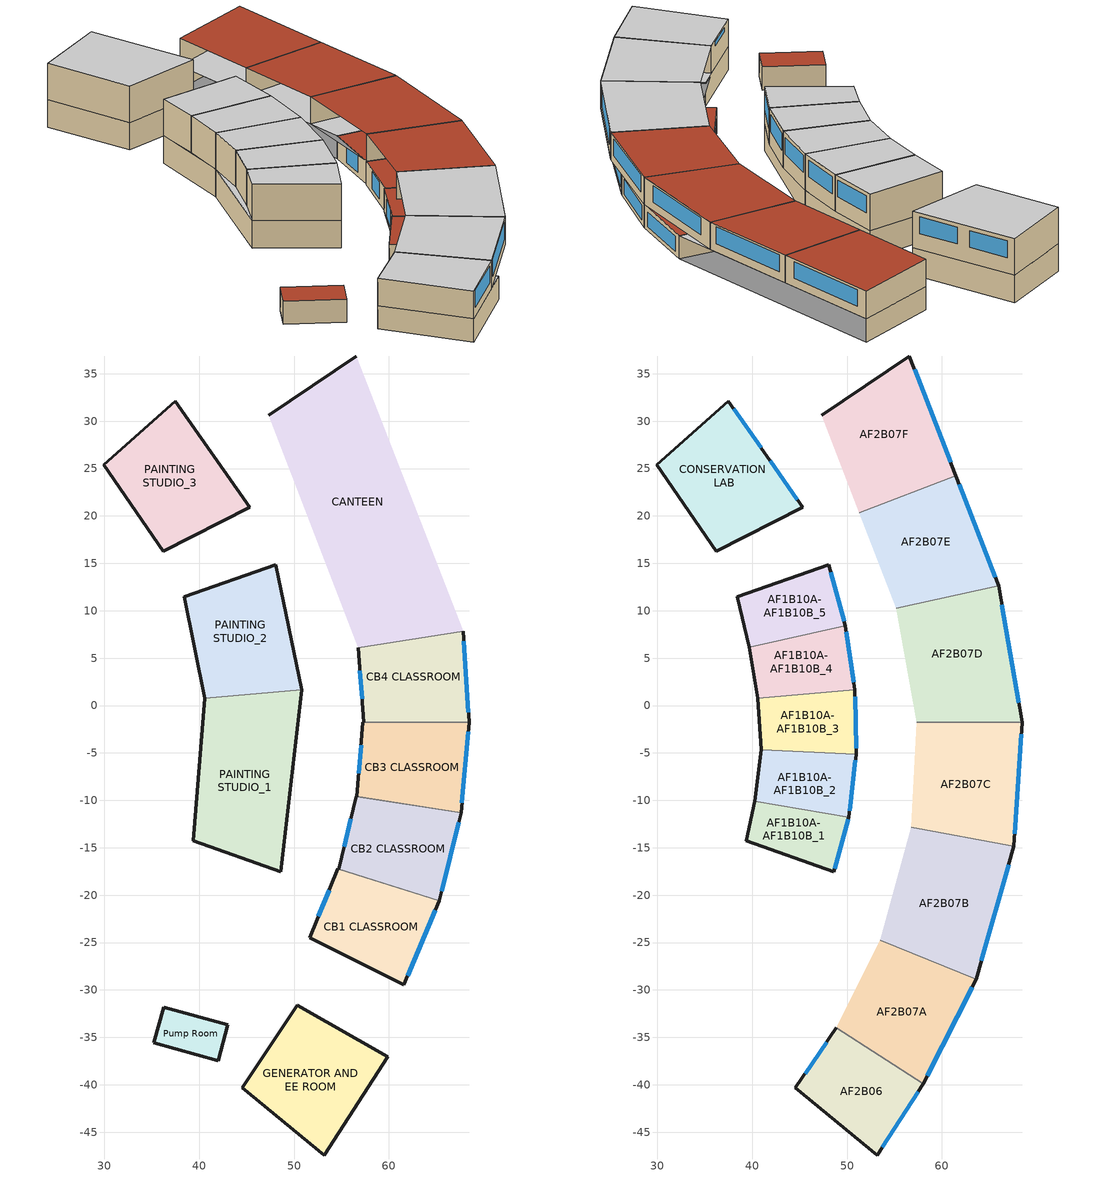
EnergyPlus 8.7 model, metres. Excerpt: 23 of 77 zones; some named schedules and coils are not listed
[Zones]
PAINTING STUDIO_1
 floor adiabatic (SAFAD_ConcreteFloor): 50.84,1.66 48.62,-17.53 39.4,-14.27 40.57,0.76 z0
 wall outside (SAFAD_ConcreteWall): 40.57,0.76 39.4,-14.27 48.62,-17.53 50.84,1.66 z0:3.27
 wall adiabatic (SAFAD_PlyboardWall): 50.84,1.66 40.57,0.76 z0:3.27
 ceiling adiabatic (SAFAD_ConcreteRoof): 40.57,0.76 39.4,-14.27 48.62,-17.53 50.84,1.66 z3.27
PAINTING STUDIO_2
 floor adiabatic (SAFAD_ConcreteFloor): 48.08,14.84 50.84,1.66 40.57,0.76 38.43,11.48 z0
 wall outside (SAFAD_ConcreteWall): 50.84,1.66 48.08,14.84 38.43,11.48 40.57,0.76 z0:3.27
 wall adiabatic (SAFAD_PlyboardWall): 40.57,0.76 50.84,1.66 z0:3.27
 ceiling adiabatic (SAFAD_ConcreteRoof): 38.43,11.48 40.57,0.76 50.84,1.66 48.08,14.84 z3.27
PAINTING STUDIO_3
 floor adiabatic (SAFAD_ConcreteFloor): 37.5,32.12 45.33,20.9 36.22,16.3 29.95,25.38 z0
 wall outside (SAFAD_ConcreteWall): 45.33,20.9 37.5,32.12 29.95,25.38 36.22,16.3 45.33,20.9 z0:3.27
 ceiling adiabatic (SAFAD_ConcreteRoof): 29.95,25.38 36.22,16.3 45.33,20.9 37.5,32.12 z3.27
CANTEEN
 floor adiabatic (SAFAD_ConcreteFloor): 56.58,36.87 67.85,7.83 56.78,6.12 47.34,30.62 z0
 wall outside (SAFAD_ConcreteWall): 56.58,36.87 47.34,30.62 z0:2.76
 wall adiabatic (SAFAD_PlyboardWall): 56.78,6.12 67.85,7.83 z0:2.76
 ceiling adiabatic (SAFAD_ConcreteRoof): 47.34,30.62 56.78,6.12 67.85,7.83 56.58,36.87 z2.76
GENERATOR AND EE ROOM
 floor adiabatic (SAFAD_ConcreteFloor): 59.88,-37.03 53.17,-47.41 44.56,-40.34 50.35,-31.6 z0
 wall outside (SAFAD_ConcreteWall): 53.17,-47.41 59.88,-37.03 50.35,-31.6 44.56,-40.34 53.17,-47.41 z0:2.76
 ceiling adiabatic (SAFAD_ConcreteRoof): 50.35,-31.6 44.56,-40.34 53.17,-47.41 59.88,-37.03 z2.76
Pump Room
 floor adiabatic (SAFAD_ConcreteFloor): 43.02,-33.68 41.99,-37.44 35.23,-35.59 36.26,-31.82 z0
 wall outside (SAFAD_ConcreteWall): 36.26,-31.82 35.23,-35.59 41.99,-37.44 43.02,-33.68 36.26,-31.82 z0:2.76
 roof outside (SAFAD_ConcreteRoof): 36.26,-31.82 35.23,-35.59 41.99,-37.44 43.02,-33.68 z2.76
CB4 CLASSROOM
 floor ground (SAFAD_ConcreteFloor): 67.85,7.83 68.47,-1.74 57.36,-1.74 56.78,6.12 z0
 wall outside (SAFAD_ConcreteWall): 68.47,-1.74 67.85,7.83 / 56.78,6.12 57.36,-1.74 z0:2.76
 wall adiabatic (SAFAD_PlyboardWall): 57.36,-1.74 68.47,-1.74 / 67.85,7.83 56.78,6.12 z0:2.76
 window (SAFAD_Window): 56.96,3.69 57.18,0.7 z0.5:2.5; 68.4,-0.7 67.91,6.79 z0.5:2.26
 roof outside (SAFAD_ConcreteRoof): 56.78,6.12 57.36,-1.74 68.47,-1.74 67.85,7.83 z2.76
CB3 CLASSROOM
 floor ground (SAFAD_ConcreteFloor): 68.47,-1.74 67.62,-11.3 56.64,-9.59 57.27,-1.74 z0
 wall outside (SAFAD_ConcreteWall): 67.62,-11.3 68.47,-1.74 / 57.27,-1.74 56.64,-9.59 z0:2.76
 wall adiabatic (SAFAD_PlyboardWall): 68.47,-1.74 57.27,-1.74 / 56.64,-9.59 67.62,-11.3 z0:2.76
 window (SAFAD_Window): 57.07,-4.17 56.84,-7.16 z0.5:2.5; 67.71,-10.26 68.38,-2.78 z0.5:2.26
 roof outside (SAFAD_ConcreteRoof): 57.27,-1.74 56.64,-9.59 67.62,-11.3 68.47,-1.74 z2.76
CB2 CLASSROOM
 floor ground (SAFAD_ConcreteFloor): 67.62,-11.3 65.31,-20.61 54.73,-17.24 56.55,-9.58 z0
 wall outside (SAFAD_ConcreteWall): 65.31,-20.61 67.62,-11.3 / 56.55,-9.58 54.73,-17.24 z0:2.76
 wall adiabatic (SAFAD_PlyboardWall): 67.62,-11.3 56.55,-9.58 / 54.73,-17.24 65.31,-20.61 z0:2.76
 window (SAFAD_Window): 55.98,-11.95 55.29,-14.87 z0.5:2.5; 65.56,-19.6 67.37,-12.31 z0.5:2.26
 roof outside (SAFAD_ConcreteRoof): 56.55,-9.58 54.73,-17.24 65.31,-20.61 67.62,-11.3 z2.76
CB1 CLASSROOM
 floor ground (SAFAD_ConcreteFloor): 65.31,-20.61 61.6,-29.46 51.66,-24.51 54.63,-17.21 z0
 wall outside (SAFAD_ConcreteWall): 54.63,-17.21 51.66,-24.51 61.6,-29.46 65.31,-20.61 z0:2.76
 wall adiabatic (SAFAD_PlyboardWall): 65.31,-20.61 54.63,-17.21 z0:2.76
 window (SAFAD_Window): 53.71,-19.47 52.58,-22.25 z0.5:2.5; 62,-28.5 64.91,-21.57 z0.5:2.26
 roof outside (SAFAD_ConcreteRoof): 54.63,-17.21 51.66,-24.51 61.6,-29.46 65.31,-20.61 z2.76
AF1B10A-AF1B10B_1
 floor adiabatic (SAFAD_ConcreteFloor): 50.19,-11.81 48.62,-17.53 39.4,-14.27 40.25,-10.1 z3.27
 wall outside (SAFAD_ConcreteWall): 40.25,-10.1 39.4,-14.27 48.62,-17.53 50.19,-11.81 z3.27:7.63
 wall adiabatic (SAFAD_PlyboardWall): 50.19,-11.81 40.25,-10.1 z3.27:7.63
 window (SAFAD_Window): 48.7,-17.22 50.13,-12.01 z5.1:7.1
 ceiling adiabatic (SAFAD_ConcreteRoof): 40.25,-10.1 39.4,-14.27 48.62,-17.53 50.19,-11.81 z7.63
AF1B10A-AF1B10B_2
 floor adiabatic (SAFAD_ConcreteFloor): 50.96,-5.14 50.19,-11.81 40.25,-10.1 40.94,-4.68 z3.27
 wall outside (SAFAD_ConcreteWall): 40.94,-4.68 40.25,-10.1 / 50.19,-11.81 50.96,-5.14 z3.27:7.63
 wall adiabatic (SAFAD_PlyboardWall): 40.25,-10.1 50.19,-11.81 / 50.96,-5.14 40.94,-4.68 z3.27:7.63
 window (SAFAD_Window): 50.27,-11.11 50.89,-5.74 z5.09:7.09
 ceiling adiabatic (SAFAD_ConcreteRoof): 40.94,-4.68 40.25,-10.1 50.19,-11.81 50.96,-5.14 z7.63
AF1B10A-AF1B10B_4
 floor adiabatic (SAFAD_ConcreteFloor): 49.83,8.42 50.84,1.66 40.57,0.76 39.66,6.14 z3.27
 wall outside (SAFAD_ConcreteWall): 39.66,6.14 40.57,0.76 / 50.84,1.66 49.83,8.42 z3.27:7.63
 wall adiabatic (SAFAD_PlyboardWall): 49.83,8.42 39.66,6.14 / 40.57,0.76 50.84,1.66 z3.27:7.63
 window (SAFAD_Window): 50.72,2.46 49.92,7.8 z5.15:7.15
 ceiling adiabatic (SAFAD_ConcreteRoof): 39.66,6.14 40.57,0.76 50.84,1.66 49.83,8.42 z7.63
AF1B10A-AF1B10B_5
 floor adiabatic (SAFAD_ConcreteFloor): 48.08,14.84 49.83,8.42 39.66,6.14 38.43,11.48 z3.27
 wall outside (SAFAD_ConcreteWall): 49.83,8.42 48.08,14.84 38.43,11.48 39.66,6.14 z3.27:7.63
 wall adiabatic (SAFAD_PlyboardWall): 39.66,6.14 49.83,8.42 z3.27:7.63
 window (SAFAD_Window): 49.71,8.87 48.29,14.08 z5.17:7.17
 ceiling adiabatic (SAFAD_ConcreteRoof): 38.43,11.48 39.66,6.14 49.83,8.42 48.08,14.84 z7.63
AF1B10A-AF1B10B_3
 floor adiabatic (SAFAD_ConcreteFloor): 50.84,1.66 50.96,-5.14 40.94,-4.68 40.57,0.76 z3.27
 wall outside (SAFAD_ConcreteWall): 50.96,-5.14 50.84,1.66 / 40.57,0.76 40.94,-4.68 z3.27:7.63
 wall adiabatic (SAFAD_PlyboardWall): 50.84,1.66 40.57,0.76 / 40.94,-4.68 50.96,-5.14 z3.27:7.63
 window (SAFAD_Window): 50.95,-4.48 50.85,0.92 z5.11:7.11
 ceiling adiabatic (SAFAD_ConcreteRoof): 40.57,0.76 40.94,-4.68 50.96,-5.14 50.84,1.66 z7.63
CONSERVATION LAB
 floor adiabatic (SAFAD_ConcreteFloor): 37.5,32.12 45.33,20.9 36.22,16.3 29.95,25.38 z3.27
 wall outside (SAFAD_ConcreteWall): 37.5,32.12 29.95,25.38 36.22,16.3 45.33,20.9 37.5,32.12 z3.27:7.63
 window (SAFAD_Window): 40.93,27.2 38.07,31.3 / 44.76,21.72 41.9,25.82 z5.17:7.17
 ceiling adiabatic (SAFAD_ConcreteRoof): 29.95,25.38 36.22,16.3 45.33,20.9 37.5,32.12 z7.63
AF2B06
 floor adiabatic (SAFAD_ConcreteFloor): 58.03,-39.9 53.17,-47.41 44.56,-40.34 48.88,-33.98 z2.76
 wall outside (SAFAD_ConcreteWall): 48.88,-33.98 44.56,-40.34 53.17,-47.41 58.03,-39.9 z2.76:6.03
 wall adiabatic (SAFAD_PlyboardWall): 58.03,-39.9 48.88,-33.98 z2.76:6.03
 window (SAFAD_Window): 53.7,-46.59 57.5,-40.71 z3.76:5.76; 47.85,-35.51 45.6,-38.81 z5.26:5.76
 ceiling adiabatic (SAFAD_ConcreteRoof): 48.88,-33.98 44.56,-40.34 53.17,-47.41 58.03,-39.9 z6.03
AF2B07A
 floor adiabatic (SAFAD_ConcreteFloor): 63.63,-28.86 58.03,-39.9 48.88,-33.98 53.52,-24.73 z2.76
 wall outside (SAFAD_ConcreteWall): 58.03,-39.9 63.63,-28.86 z2.76:6.03
 wall adiabatic (SAFAD_PlyboardWall): 48.88,-33.98 58.03,-39.9 / 63.63,-28.86 53.52,-24.73 z2.76:6.03
 window (SAFAD_Window): 58.46,-39.06 63.2,-29.69 z3.76:5.76
 ceiling adiabatic (SAFAD_ConcreteRoof): 53.52,-24.73 48.88,-33.98 58.03,-39.9 63.63,-28.86 z6.03
AF2B07B
 floor adiabatic (SAFAD_ConcreteFloor): 67.61,-14.83 63.63,-28.86 53.51,-24.73 56.78,-12.83 z2.76
 wall outside (SAFAD_ConcreteWall): 63.63,-28.86 67.61,-14.83 z2.76:6.03
 wall adiabatic (SAFAD_PlyboardWall): 67.61,-14.83 56.78,-12.83 / 53.51,-24.73 63.63,-28.86 z2.76:6.03
 window (SAFAD_Window): 64.18,-26.9 67.05,-16.79 z3.76:5.76
 ceiling adiabatic (SAFAD_ConcreteRoof): 56.78,-12.83 53.51,-24.73 63.63,-28.86 67.61,-14.83 z6.03
AF2B07C
 floor adiabatic (SAFAD_ConcreteFloor): 68.47,-1.74 67.61,-14.83 56.78,-12.83 57.36,-1.74 z2.76
 wall outside (SAFAD_ConcreteWall): 67.61,-14.83 68.47,-1.74 z2.76:6.03
 wall adiabatic (SAFAD_PlyboardWall): 68.47,-1.74 57.36,-1.74 / 56.78,-12.83 67.61,-14.83 z2.76:6.03
 window (SAFAD_Window): 67.69,-13.53 68.38,-3.05 z3.76:5.76
 roof outside (SAFAD_ConcreteRoof): 57.36,-1.74 56.78,-12.83 67.61,-14.83 68.47,-1.74 z6.03
AF2B07D
 floor adiabatic (SAFAD_ConcreteFloor): 65.98,12.63 68.47,-1.74 57.36,-1.74 55.19,10.24 z2.76
 wall outside (SAFAD_ConcreteWall): 68.47,-1.74 65.98,12.63 z2.76:6.03
 wall adiabatic (SAFAD_PlyboardWall): 57.36,-1.74 68.47,-1.74 / 65.98,12.63 55.19,10.24 z2.76:6.03
 window (SAFAD_Window): 68.12,0.27 66.33,10.62 z3.76:5.76
 roof outside (SAFAD_ConcreteRoof): 55.19,10.24 57.36,-1.74 68.47,-1.74 65.98,12.63 z6.03
AF2B07E
 floor adiabatic (SAFAD_ConcreteFloor): 61.47,24.26 65.98,12.63 55.19,10.24 51.31,20.32 z2.76
 wall outside (SAFAD_ConcreteWall): 65.98,12.63 61.47,24.26 z2.76:6.03
 wall adiabatic (SAFAD_PlyboardWall): 55.19,10.24 65.98,12.63 / 61.47,24.26 51.31,20.32 z2.76:6.03
 window (SAFAD_Window): 65.63,13.55 61.83,23.34 z3.76:5.76
 roof outside (SAFAD_ConcreteRoof): 51.31,20.32 55.19,10.24 65.98,12.63 61.47,24.26 z6.03
AF2B07F
 floor adiabatic (SAFAD_ConcreteFloor): 56.58,36.87 61.47,24.26 51.31,20.32 47.34,30.62 z2.76
 wall outside (SAFAD_ConcreteWall): 61.47,24.26 56.58,36.87 47.34,30.62 z2.76:6.03
 wall adiabatic (SAFAD_PlyboardWall): 51.31,20.32 61.47,24.26 z2.76:6.03
 window (SAFAD_Window): 60.92,25.68 57.13,35.46 z3.76:5.76
 roof outside (SAFAD_ConcreteRoof): 47.34,30.62 51.31,20.32 61.47,24.26 56.58,36.87 z6.03
[Building]
SAFAD Building: North Axis {deg}=0; Terrain=City; Loads Convergence Tolerance Value=0.04; Temperature Convergence Tolerance Value {deltaC}=0.4; Solar Distribution=FullInteriorAndExterior; Maximum Number of Warmup Days=25; Minimum Number of Warmup Days=6
[Site:Location]
Cebu City: Latitude {deg}=10.35; Longitude {deg}=123.91; Time Zone {hr}=8; Elevation {m}=75
[Site:GroundTemperature:BuildingSurface]
18, 18, 18, 18, 18, 18, 18, 18, 18, 18, 18, 18
[Material] Roughness=MediumSmooth
Name | Thickness {m} | Conductivity {W/m-K} | Density {kg/m3} | Specific Heat {J/kg-K} | Thermal Absorptance | Solar Absorptance
SAFAD Concrete | 0.25 | 1.33 | 2000 | 1000 | 0.405241 | 0.729821
SAFAD Plywood | 0.0127 | 0.13 | 500 | 1600 | 0.9 | 0.7
[Material:AirGap]
SAFAD_AirPlyboard: Thermal Resistance {m2-K/W}=0.18
[WindowMaterial:Glazing]
Calibrated: Optical Data Type=SpectralAverage; Thickness {m}=0.003; Solar Transmittance at Normal Incidence=0.645; Front Side Solar Reflectance at Normal Incidence=0.062; Back Side Solar Reflectance at Normal Incidence=0.062; Visible Transmittance at Normal Incidence=0.8; Front Side Visible Reflectance at Normal Incidence=0.065; Back Side Visible Reflectance at Normal Incidence=0.06; Infrared Transmittance at Normal Incidence=0; Front Side Infrared Hemispherical Emissivity=0.84; Back Side Infrared Hemispherical Emissivity=0.84; Conductivity {W/m-K}=0.9
[Construction]
SAFAD_ConcreteWall; SAFAD_ConcreteFloor; SAFAD_ConcreteRoof: SAFAD Concrete
SAFAD_PlyboardWall: SAFAD Plywood, SAFAD_AirPlyboard, SAFAD Plywood
SAFAD_Window: Calibrated
[Zone]
AF1B10A-AF1B10B_1: 109.864, 54.0811, 0, 1
AF1B10A-AF1B10B_2: 109.864, 60.015, 0, 1
AF1B10A-AF1B10B_4: 106.929, 73.1697, 0, 1
AF1B10A-AF1B10B_5: 104.164, 79.4279, 0, 1
AF1B10A-AF1B10B_3: 108.848, 66.6449, 0, 1
CONSERVATION LAB: 96.5211, 90.2699, 0, 1
AF2B06: 122.169, 26.4756, -7.63, 1
AF2B07A: 114.48, 38.2893, -7.63, 1
PAINTING STUDIO_1: 109.864, 54.0811, -7.63, 1
PAINTING STUDIO_2: 97.2617, 69.5852, -7.63, 1
PAINTING STUDIO_3: 96.5211, 90.2699, -7.63, 1
AF2B07B: 127.339, 47.1313, -7.63, 1
CANTEEN: 121.691, 83.6296, -10.39, 1
GENERATOR AND EE ROOM: 122.169, 26.4756, -10.39, 1
AF2B07C: 56.7823, -12.8291, 2.76, 1
AF2B07D: 57.3638, -1.74075, 2.76, 1
AF2B07E: 55.1885, 10.2428, 2.76, 1
AF2B07F: 51.30546, 20.32056, 2.76, 1
Pump Room: 94.40669, 41.6054, -7.63, 1
CB4 CLASSROOM; CB3 CLASSROOM; CB2 CLASSROOM; CB1 CLASSROOM: 67.8464, 7.832176, 0, 1
[People] Number of People Calculation Method=People; Number of People=100; Fraction Radiant=0.290288; Sensible Heat Fraction=0.61; Activity Level Schedule=AssumptionActivitySchedule; Carbon Dioxide Generation Rate {m3/s-W}=3.82e-08; Enable ASHRAE 55 Comfort Warnings=No; Mean Radiant Temperature Calculation Type=ZoneAveraged; Clothing Insulation Calculation Method=ClothingInsulationSchedule
Name | Zone or ZoneList | Number of People Schedule
AF2B06_Occupancy | AF2B06 | AF2b06Occupants
AF2B07A_Occupancy | AF2B07A | AF2b07aOccupants
AF2B07B_Occupancy | AF2B07B | AF2b07bOccupants
AF2B07C_Occupancy | AF2B07C | AF2b07cOccupants
AF2B07D_Occupancy | AF2B07D | AF2b07dOccupants
AF2B07E_Occupancy | AF2B07E | AF2b07eOccupants
AF2B07F_Occupancy | AF2B07F | AF2b07fOccupants
AFCB4_Occupancy | CB4 CLASSROOM | AFCB4Occupants
AFCB3_Occupancy | CB3 CLASSROOM | AFCB3Occupants
AFCB2_Occupancy | CB2 CLASSROOM | AF3b02Occupants
AFCB1_Occupancy | CB1 CLASSROOM | AF3b01Occupants
[Lights] Design Level Calculation Method=LightingLevel; Return Air Fraction=0; Fraction Radiant=0.27; Fraction Visible=0.23; Return Air Fraction Calculated from Plenum Temperature=No
Name | Zone or ZoneList | Schedule | Lighting Level {W} | Fraction Replaceable
AF1B10A-AF1B10B_1_Lighting_T5 | AF1B10A-AF1B10B_1 | AF1B10aACUSchedule | 468 | 0
AF1B10A-AF1B10B_2_Lighting_T5 | AF1B10A-AF1B10B_2 | AF1B10aACUSchedule | 468 | 0
AF1B10A-AF1B10B_3_Lighting_T5 | AF1B10A-AF1B10B_3 | AF1B10aACUSchedule | 468 | 0
AF1B10A-AF1B10B_4_Lighting_T5 | AF1B10A-AF1B10B_4 | AF1B10bACUSchedule | 468 | 0
AF1B10A-AF1B10B_5_Lighting_T5 | AF1B10A-AF1B10B_5 | AF1B10bACUSchedule | 504 | 0
AF2B06_Lighting_T5 | AF2B06 | AF2B06ACUSchedule | 432 | 0
AF2B07A_Lighting_T5 | AF2B07A | AF2B07aACUSchedule | 648 | 0
AF2B07B_Lighting_T5 | AF2B07B | AF2B07bACUSchedule | 648 | 0
AFCB1_Lighting_T5 | CB1 CLASSROOM | AFCB1ACUSchedule | 648 | 1
AFCB2_Lighting_T5 | CB2 CLASSROOM | AFCB2ACUSchedule | 648 | 1
AFCB3_Lighting_T5 | CB3 CLASSROOM | AFCB3ACUSchedule | 648 | 1
AFCB4_Lighting_T5 | CB4 CLASSROOM | AFCB4ACUSchedule | 648 | 1
AF2B07c_Lighting_T5 | AF2B07C | AF2B07cACUSchedule | 648 | 0
AF2B07d_Lighting_T5 | AF2B07D | AF2B07dACUSchedule | 648 | 0
AF2B07e_Lighting_T5 | AF2B07E | AF2B07eACUSchedule | 648 | 0
AF2B07f_Lighting_T5 | AF2B07F | AF2B07fACUSchedule | 648 | 0
Pump Room_Lighting_T5 | Pump Room | SAFADOffices_Schedule | 36 | 0
Electrical Room/Barracks_Lighting_T5 | GENERATOR AND EE ROOM | SAFADOffices_Schedule | 108 | 0
[ElectricEquipment] Design Level Calculation Method=EquipmentLevel; Fraction Radiant=0.689551
Name | Zone or ZoneList | Schedule | Design Level {W}
AF1B10A-AF1B10B_1_PluggedLoads_Fan | AF1B10A-AF1B10B_1 | AF1B10aLightEquipmentSchedule | 120
AF1B10A-AF1B10B_2_PluggedLoads_Fan | AF1B10A-AF1B10B_2 | AF1B10aLightEquipmentSchedule | 120
AF1B10A-AF1B10B_3_PluggedLoads_Fan | AF1B10A-AF1B10B_3 | AF1B10bLightEquipmentSchedule | 120
AF1B10A-AF1B10B_4_PluggedLoads_Fan | AF1B10A-AF1B10B_4 | AF1B10bLightEquipmentSchedule | 120
AF2B06_PluggedLoads_Fan | AF2B06 | AF2B06LightEquipmentSchedule | 120
AF2B07A_PluggedLoads_Fan | AF2B07A | AF2B07aLightEquipmentSchedule | 240
AF2B07B_PluggedLoads_Fan | AF2B07B | AF2B07bLightEquipmentSchedule | 300
AF2B07C_PluggedLoads_Fan | AF2B07C | AF2B07cLightEquipmentSchedule | 195
AF2B07D_PluggedLoads_Fan | AF2B07D | AF2B07dLightEquipmentSchedule | 195
AF2B07E_PluggedLoads_Fan | AF2B07E | AF2B07eLightEquipmentSchedule | 195
AF2B07F_PluggedLoads_Fan | AF2B07F | AF2B07fLightEquipmentSchedule | 195
InternetNetwork | Pump Room | EverydayON | 100
Motor | Pump Room | EverydayON | 2000
[Daylighting:Controls] Daylighting Method=SplitFlux; Lighting Control Type=ContinuousOff; Minimum Input Power Fraction for Continuous or ContinuousOff Dimming Control=0.1; Minimum Light Output Fraction for Continuous or ContinuousOff Dimming Control=0.1; Fraction of Zone Controlled by Reference Point 1=1; Illuminance Setpoint at Reference Point 1 {lux}=500
Name | Zone | Availability Schedule | Daylighting Reference Point 1
CB1DaylightControl | CB1 CLASSROOM | AFCB1LightEquipmentSchedule | CB1ReferencePoint
CB2DaylightControl | CB2 CLASSROOM | AFCB2LightEquipmentSchedule | CB2ReferencePoint
CB3DaylightControl | CB3 CLASSROOM | AFCB3LightEquipmentSchedule | CB3ReferencePoint
CB4DaylightControl | CB4 CLASSROOM | AFCB4LightEquipmentSchedule | CB4ReferencePoint
[ZoneControl:Thermostat]
ZoneCoolingSetpoint: Zone or ZoneList=ZoneWithIdenticalCoolingSetpoints; Control Type Schedule=ACUControlType; Control 1=CoolingSetpoint
[ZoneHVAC:WindowAirConditioner] Maximum Supply Air Flow Rate {m3/s}=0.31; Maximum Outdoor Air Flow Rate {m3/s}=0; Fan Placement=BlowThrough
Name | Availability Schedule | Supply Air Fan | DX Cooling Coil | Supply Air Fan Operating Mode Schedule | Cooling Convergence Tolerance
AF101WindAC1 | AF101LightEquipmentSchedule | AF101WindAC1Fan | AF101WindAC1DXCoil | AF101LightEquipmentSchedule | 0.001
AF101WindAC2 | AF101LightEquipmentSchedule | AF101WindAC2Fan | AF101WindAC2DXCoil | AF101LightEquipmentSchedule | 1
AF102WindAC1 | AF102LightEquipmentSchedule | AF102WindAC1Fan | AF102WindAC1DXCoil | AF102LightEquipmentSchedule | 0.001
AF102WindAC2 | AF102LightEquipmentSchedule | AF102WindAC2Fan | AF102WindAC2DXCoil | AF102LightEquipmentSchedule | 1
AF103WindAC1 | AF103LightEquipmentSchedule | AF103WindAC1Fan | AF103WindAC1DXCoil | AF103LightEquipmentSchedule | 0.001
AF103WindAC2 | AF103LightEquipmentSchedule | AF103WindAC2Fan | AF103WindAC2DXCoil | AF103LightEquipmentSchedule | 1
AF104WindAC1 | AF104LightEquipmentSchedule | AF104WindAC1Fan | AF104WindAC1DXCoil | AF104LightEquipmentSchedule | 0.001
AF104WindAC2 | AF104LightEquipmentSchedule | AF104WindAC2Fan | AF104WindAC2DXCoil | AF104LightEquipmentSchedule | 1
AF109AWindAC1 | AF109ALightEquipmentSchedule | AF109AWindAC1Fan | AF109AWindAC1DXCoil | AF109ALightEquipmentSchedule | 0.001
